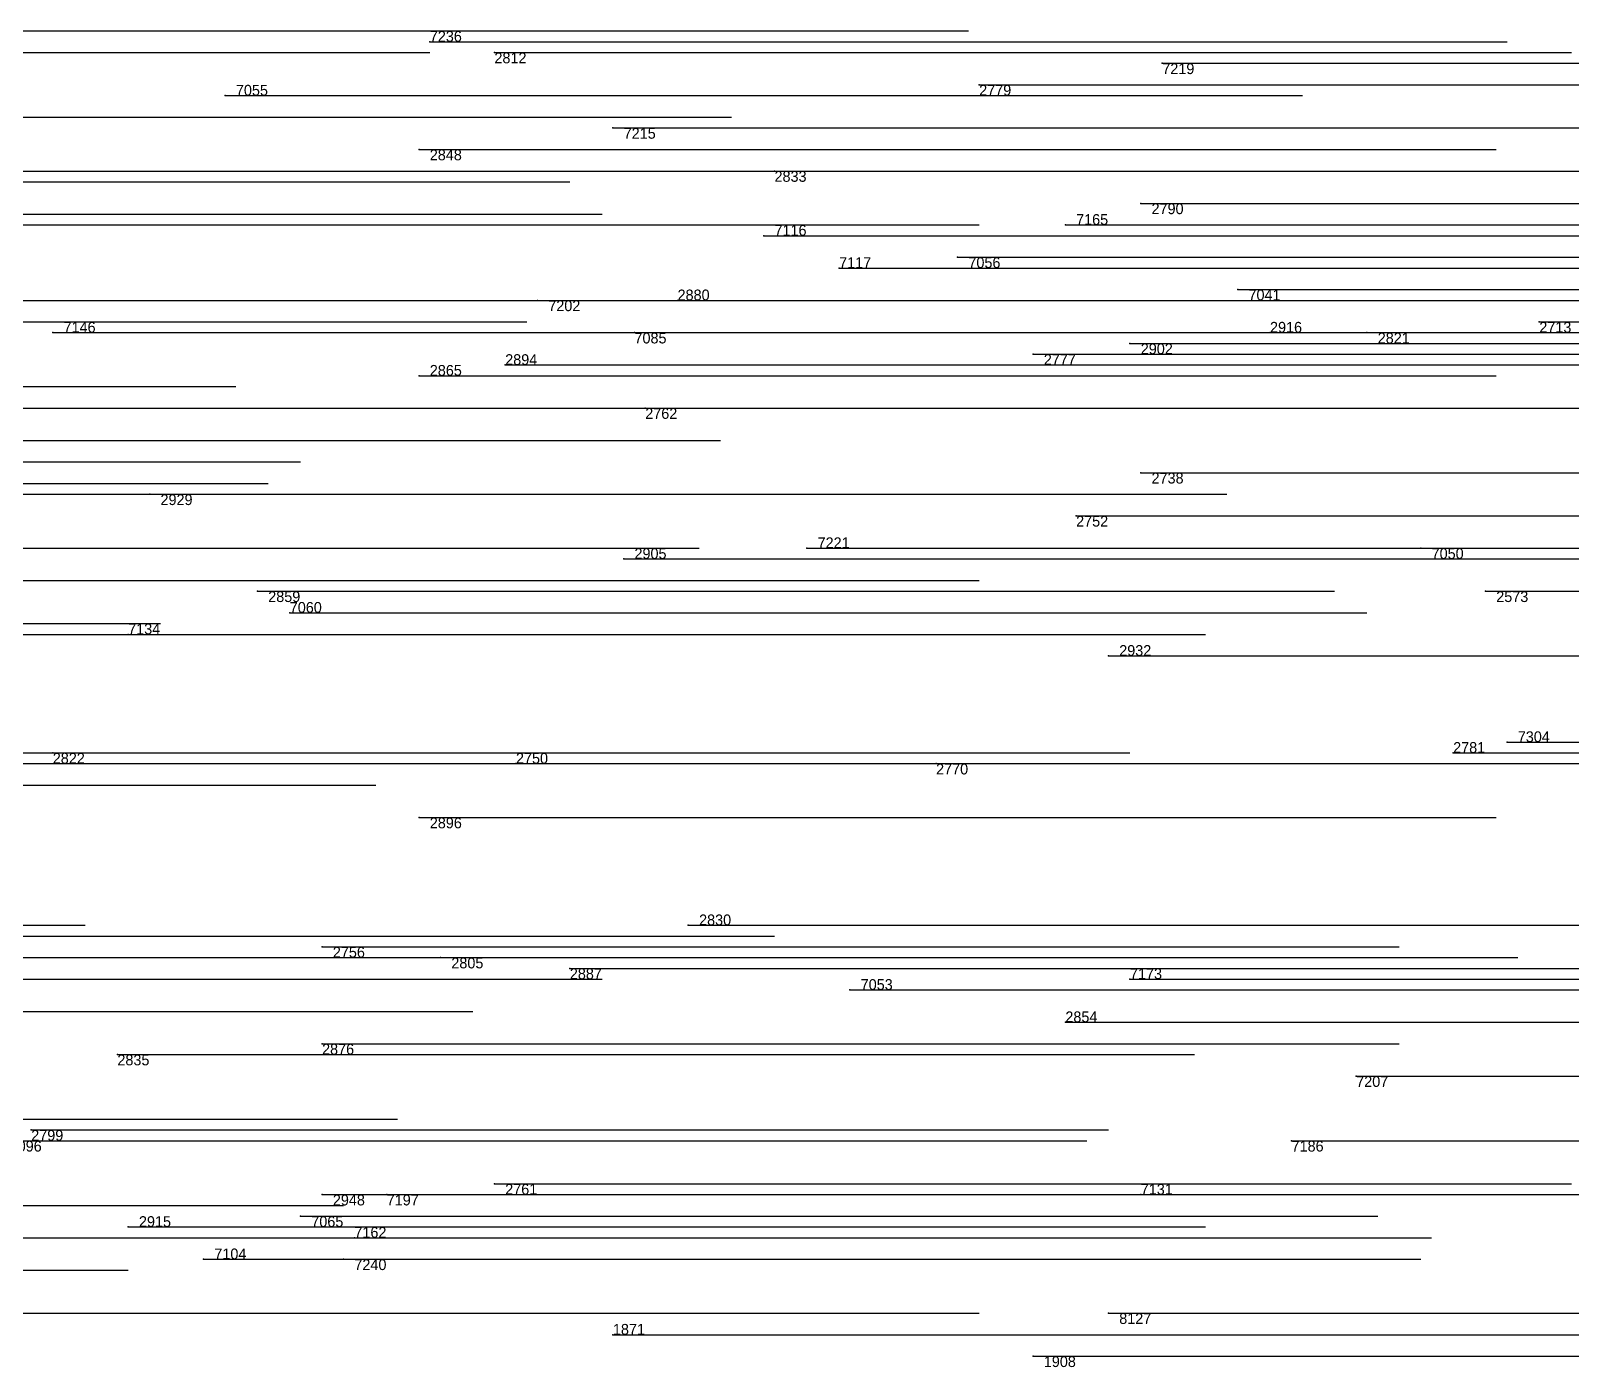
# Model space of a CAD drawing. Extents: x 0 to 1.1, y 0 to 1.
# Drawn here: x 0.371 to 0.514, y 0.751 to 0.875 of the extents above; entities that cross this region are included whole.
import ezdxf

# ---------------------------------------------------------------- set-up
doc = ezdxf.new("R2010")
doc.units = 0
for name, color, linetype in [('Facilities', 3, 'CONTINUOUS'), ('Normals', 1, 'CONTINUOUS'), ('Source_points', 5, 'CONTINUOUS'), ('Text', 3, 'CONTINUOUS')]:
    doc.layers.add(name, color=color, linetype=linetype)

msp = doc.modelspace()

# ---------------------------------------------------------------- linework, layer by layer
at = {"layer": 'Facilities', "color": 3}
for p in [(0.408, 0.874, 1), (0.414, 0.873), (0.476, 0.872, 1), (0.459, 0.87), (0.389, 0.869, 1), (0.425, 0.866, 1), (0.407, 0.864), (0.44, 0.862), (0.474, 0.859), (0.467, 0.857, 1), (0.439, 0.856, 1), (0.457, 0.854, 1), (0.446, 0.853, 1), (0.483, 0.851, 1), (0.418, 0.85, 1), (0.431, 0.85), (0.511, 0.848), (0.373, 0.847, 1), (0.427, 0.847, 1), (0.486, 0.847), (0.495, 0.847), (0.473, 0.846), (0.415, 0.844), (0.464, 0.845), (0.407, 0.843), (0.428, 0.84), (0.474, 0.834), (0.382, 0.832), (0.468, 0.83), (0.443, 0.827, 1), (0.5, 0.827, 1), (0.426, 0.826), (0.392, 0.823), (0.506, 0.823), (0.395, 0.821, 1), (0.38, 0.819, 1), (0.471, 0.817), (0.373, 0.808), (0.503, 0.808), (0.508, 0.809, 1), (0.416, 0.807), (0.455, 0.807), (0.407, 0.802), (0.432, 0.792), (0.398, 0.79), (0.409, 0.789), (0.421, 0.788), (0.473, 0.787, 1), (0.447, 0.786, 1), (0.467, 0.783), (0.398, 0.781), (0.379, 0.78), (0.494, 0.778, 1), (0.371, 0.773), (0.488, 0.772, 1), (0.414, 0.768), (0.398, 0.767), (0.404, 0.767, 1), (0.474, 0.767, 1), (0.38, 0.764), (0.396, 0.765, 1), (0.401, 0.763, 1), (0.387, 0.761, 1), (0.4, 0.761, 1), (0.471, 0.756, 1), (0.425, 0.754), (0.464, 0.752)]:
    msp.add_point(p, dxfattribs=at)
at = {"layer": 'Normals', "color": 1}
for p, q in [((0.358, 0.875, 1), (0.458, 0.875, 1)), ((0.408, 0.874, 1), (0.508, 0.874, 1)), ((0.308, 0.873), (0.408, 0.873)), ((0.414, 0.873), (0.514, 0.873)), ((0.476, 0.872, 1), (0.576, 0.872, 1)), ((0.459, 0.87), (0.559, 0.87)), ((0.389, 0.869, 1), (0.489, 0.869, 1)), ((0.336, 0.867), (0.436, 0.867)), ((0.425, 0.866, 1), (0.525, 0.866, 1)), ((0.407, 0.864), (0.507, 0.864)), ((0.321, 0.861), (0.421, 0.861)), ((0.36, 0.862), (0.46, 0.862)), ((0.367, 0.862, 1), (0.467, 0.862, 1)), ((0.44, 0.862), (0.539, 0.862)), ((0.324, 0.858, 1), (0.424, 0.858, 1)), ((0.474, 0.859), (0.574, 0.859)), ((0.359, 0.857), (0.459, 0.857)), ((0.467, 0.857, 1), (0.567, 0.857, 1)), ((0.439, 0.856, 1), (0.539, 0.856, 1)), ((0.457, 0.854, 1), (0.557, 0.854, 1)), ((0.446, 0.853, 1), (0.546, 0.853, 1)), ((0.483, 0.851, 1), (0.583, 0.851, 1)), ((0.331, 0.85, 1), (0.431, 0.85, 1)), ((0.418, 0.85, 1), (0.518, 0.85, 1)), ((0.431, 0.85), (0.531, 0.85)), ((0.317, 0.848, 1), (0.417, 0.848, 1)), ((0.511, 0.848), (0.611, 0.848)), ((0.373, 0.847, 1), (0.473, 0.847, 1)), ((0.427, 0.847, 1), (0.527, 0.847, 1)), ((0.486, 0.847), (0.586, 0.847)), ((0.495, 0.847), (0.596, 0.847)), ((0.473, 0.846), (0.573, 0.846)), ((0.415, 0.844), (0.515, 0.844)), ((0.464, 0.845), (0.564, 0.845)), ((0.407, 0.843), (0.507, 0.843)), ((0.29, 0.842), (0.39, 0.842)), ((0.331, 0.84, 1), (0.431, 0.84, 1)), ((0.428, 0.84), (0.528, 0.84)), ((0.272, 0.837, 1), (0.372, 0.837, 1)), ((0.335, 0.837, 1), (0.435, 0.837, 1)), ((0.296, 0.835, 1), (0.396, 0.835, 1)), ((0.474, 0.834), (0.574, 0.834)), ((0.293, 0.833), (0.393, 0.833)), ((0.347, 0.832, 1), (0.447, 0.832, 1)), ((0.382, 0.832), (0.482, 0.832)), ((0.468, 0.83), (0.568, 0.83)), ((0.333, 0.827, 1), (0.433, 0.827, 1)), ((0.443, 0.827, 1), (0.543, 0.827, 1)), ((0.5, 0.827, 1), (0.6, 0.827, 1)), ((0.426, 0.826), (0.526, 0.826)), ((0.359, 0.824), (0.459, 0.824)), ((0.392, 0.823), (0.492, 0.823)), ((0.506, 0.823), (0.606, 0.823)), ((0.395, 0.821, 1), (0.495, 0.821, 1)), ((0.283, 0.82), (0.383, 0.82)), ((0.35, 0.819), (0.45, 0.819)), ((0.38, 0.819, 1), (0.48, 0.819, 1)), ((0.471, 0.817), (0.572, 0.817)), ((0.324, 0.808), (0.424, 0.808)), ((0.373, 0.808), (0.473, 0.808)), ((0.503, 0.808), (0.603, 0.808)), ((0.508, 0.809, 1), (0.608, 0.809, 1)), ((0.359, 0.807, 1), (0.459, 0.807, 1)), ((0.416, 0.807), (0.516, 0.807)), ((0.455, 0.807), (0.555, 0.807)), ((0.296, 0.805, 1), (0.396, 0.805, 1)), ((0.303, 0.805, 1), (0.403, 0.805, 1)), ((0.407, 0.802), (0.507, 0.802)), ((0.276, 0.792, 1), (0.376, 0.792, 1)), ((0.34, 0.791, 1), (0.44, 0.791, 1)), ((0.432, 0.792), (0.532, 0.792)), ((0.398, 0.79), (0.498, 0.79)), ((0.33, 0.789), (0.43, 0.789)), ((0.409, 0.789), (0.509, 0.789)), ((0.421, 0.788), (0.521, 0.788)), ((0.321, 0.787, 1), (0.42, 0.787, 1)), ((0.324, 0.787), (0.424, 0.787)), ((0.473, 0.787, 1), (0.573, 0.787, 1)), ((0.447, 0.786, 1), (0.547, 0.786, 1)), ((0.312, 0.784, 1), (0.412, 0.784, 1)), ((0.467, 0.783), (0.567, 0.783)), ((0.398, 0.781), (0.498, 0.781)), ((0.379, 0.78), (0.479, 0.78)), ((0.494, 0.778, 1), (0.594, 0.778, 1)), ((0.305, 0.774, 1), (0.405, 0.774, 1)), ((0.371, 0.773), (0.471, 0.773)), ((0.369, 0.772, 1), (0.469, 0.772, 1)), ((0.488, 0.772, 1), (0.588, 0.772, 1)), ((0.414, 0.768), (0.514, 0.768)), ((0.398, 0.767), (0.498, 0.767)), ((0.404, 0.767, 1), (0.504, 0.767, 1)), ((0.474, 0.767, 1), (0.574, 0.767, 1)), ((0.3, 0.766), (0.4, 0.766)), ((0.38, 0.764), (0.48, 0.764)), ((0.396, 0.765, 1), (0.496, 0.765, 1)), ((0.336, 0.763, 1), (0.435, 0.763, 1)), ((0.401, 0.763, 1), (0.501, 0.763, 1)), ((0.387, 0.761, 1), (0.487, 0.761, 1)), ((0.4, 0.761, 1), (0.5, 0.761, 1)), ((0.28, 0.76, 1), (0.38, 0.76, 1)), ((0.359, 0.756), (0.459, 0.756)), ((0.471, 0.756, 1), (0.572, 0.756, 1)), ((0.425, 0.754), (0.525, 0.754)), ((0.464, 0.752), (0.564, 0.752))]:
    msp.add_line(p, q, dxfattribs=at)
at = {"layer": 'Source_points', "color": 5}
for p in [(0.408, 0.874, 1), (0.414, 0.873), (0.476, 0.872, 1), (0.459, 0.87), (0.389, 0.869, 1), (0.425, 0.866, 1), (0.407, 0.864), (0.44, 0.862), (0.474, 0.859), (0.467, 0.857, 1), (0.439, 0.856, 1), (0.457, 0.854, 1), (0.446, 0.853, 1), (0.483, 0.851, 1), (0.418, 0.85, 1), (0.431, 0.85), (0.511, 0.848), (0.373, 0.847, 1), (0.427, 0.847, 1), (0.486, 0.847), (0.495, 0.847), (0.473, 0.846), (0.415, 0.844), (0.464, 0.845), (0.407, 0.843), (0.428, 0.84), (0.474, 0.834), (0.382, 0.832), (0.468, 0.83), (0.443, 0.827, 1), (0.5, 0.827, 1), (0.426, 0.826), (0.392, 0.823), (0.506, 0.823), (0.395, 0.821, 1), (0.38, 0.819, 1), (0.471, 0.817), (0.373, 0.808), (0.503, 0.808), (0.508, 0.809, 1), (0.416, 0.807), (0.455, 0.807), (0.407, 0.802), (0.432, 0.792), (0.398, 0.79), (0.409, 0.789), (0.421, 0.788), (0.473, 0.787, 1), (0.447, 0.786, 1), (0.467, 0.783), (0.398, 0.781), (0.379, 0.78), (0.494, 0.778, 1), (0.371, 0.773), (0.488, 0.772, 1), (0.414, 0.768), (0.398, 0.767), (0.404, 0.767, 1), (0.474, 0.767, 1), (0.38, 0.764), (0.396, 0.765, 1), (0.401, 0.763, 1), (0.387, 0.761, 1), (0.4, 0.761, 1), (0.471, 0.756, 1), (0.425, 0.754), (0.464, 0.752)]:
    msp.add_point(p, dxfattribs=at)

# ---------------------------------------------------------------- texts
at = {"layer": 'Text', "color": 3}
for s, p in [('7236', (0.408, 0.874, 1)), ('2812', (0.414, 0.872)), ('7219', (0.476, 0.871, 1)), ('7055', (0.39, 0.869, 1)), ('2779', (0.459, 0.869)), ('7215', (0.426, 0.865, 1)), ('2848', (0.408, 0.863)), ('2833', (0.44, 0.861)), ('7165', (0.468, 0.857, 1)), ('2790', (0.475, 0.858)), ('7116', (0.44, 0.856, 1)), ('7117', (0.446, 0.853, 1)), ('7056', (0.458, 0.853, 1)), ('2880', (0.431, 0.85)), ('7041', (0.484, 0.85, 1)), ('7202', (0.419, 0.849, 1)), ('7146', (0.374, 0.847, 1)), ('2916', (0.486, 0.847)), ('2713', (0.511, 0.847)), ('7085', (0.427, 0.846, 1)), ('2821', (0.496, 0.846)), ('2902', (0.474, 0.845)), ('2865', (0.408, 0.843)), ('2894', (0.415, 0.844)), ('2777', (0.465, 0.844)), ('2762', (0.428, 0.839)), ('2738', (0.475, 0.833)), ('2929', (0.383, 0.831)), ('2752', (0.468, 0.829)), ('7221', (0.444, 0.827, 1)), ('2905', (0.427, 0.826)), ('7050', (0.501, 0.826, 1)), ('2859', (0.393, 0.822)), ('2573', (0.507, 0.822)), ('7060', (0.395, 0.821, 1)), ('7134', (0.38, 0.819, 1)), ('2932', (0.472, 0.817)), ('7304', (0.509, 0.809, 1)), ('2822', (0.373, 0.807)), ('2750', (0.416, 0.807)), ('2781', (0.503, 0.808)), ('2770', (0.455, 0.806)), ('2896', (0.408, 0.801)), ('2830', (0.433, 0.792)), ('2756', (0.399, 0.789)), ('2805', (0.41, 0.788)), ('2887', (0.421, 0.787)), ('7173', (0.473, 0.787, 1)), ('7053', (0.448, 0.786, 1)), ('2854', (0.467, 0.783)), ('2876', (0.398, 0.78)), ('2835', (0.379, 0.779)), ('7207', (0.494, 0.777, 1)), ('2799', (0.371, 0.772)), ('7096', (0.369, 0.771, 1)), ('7186', (0.488, 0.771, 1)), ('2761', (0.415, 0.767)), ('7131', (0.474, 0.767, 1)), ('2948', (0.399, 0.766)), ('7197', (0.404, 0.766, 1)), ('2915', (0.381, 0.764)), ('7065', (0.397, 0.764, 1)), ('7162', (0.401, 0.763, 1)), ('7104', (0.388, 0.761, 1)), ('7240', (0.401, 0.76, 1)), ('8127', (0.472, 0.755, 1)), ('1871', (0.425, 0.754)), ('1908', (0.465, 0.751))]:
    msp.add_text(s, height=0.001, dxfattribs=at).set_placement(p)

doc.saveas('drawing.dxf')
